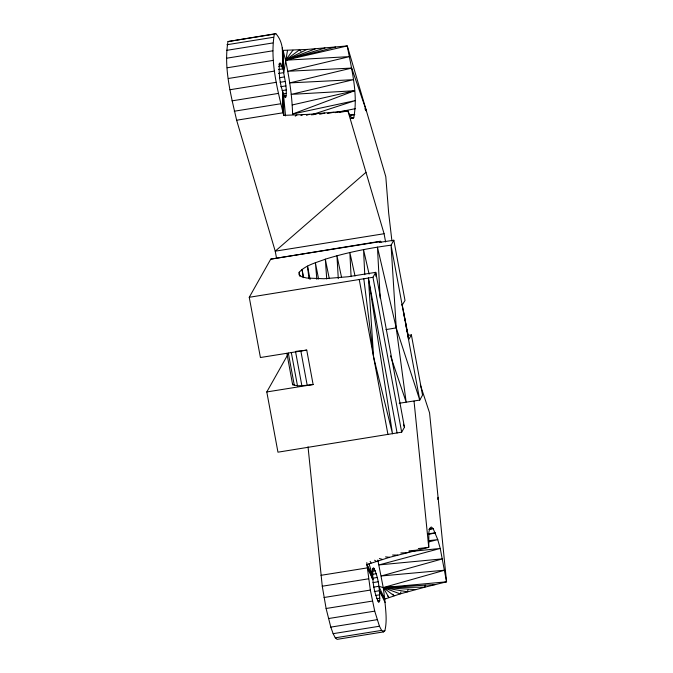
<?xml version="1.0" encoding="UTF-8"?>
<svg xmlns="http://www.w3.org/2000/svg" width="673" height="673" viewBox="0 0 673 673"><rect width="100%" height="100%" fill="white"/><g stroke="black" fill="none" stroke-linecap="round" stroke-linejoin="round"><path stroke-width="1.01" d="M278.588 69.521L282.71 68.865L280.86 63.859L280.086 62.976L279.488 63.262C278.462 74.686 280.145 87.297 285.201 97.61L285.798 97.316C287.262 89.13 285.074 80.71 283.661 72.634C281.743 59.729 285.722 44.46 275.829 33.65L227.987 41.558C223.562 67.687 230.814 94.725 236.635 120.215L275.232 251.18L276.569 258.382M379.723 600.72C379.673 589.683 378.773 577.695 373.624 567.827L373.027 568.121C372.001 579.546 373.683 592.156 378.739 602.461L379.723 600.72L377.662 601.056M381.196 242.103L380.295 241.271L379.193 242.415L393.84 240.236L391.055 245.182C368.821 248.101 346.738 252.51 325.311 259.181C316.327 262.68 305.937 264.926 299.165 272.262L299.005 274.744L301.554 276.687L306.711 278.033L323.999 278.74L348.244 276.738L375.753 272.338L404.456 427.237L401.672 432.175L277.957 452.18L266.794 391.947L287.884 354.52M278.513 73.458L283.661 72.634L283.089 50.357L306.905 49.44L347.268 45.932C351.55 69.369 358.297 94.018 353.746 117.775L352.164 118.255L350.179 115.933L347.891 110.936L309.344 114.317L283.72 115.361C277.318 89.097 269.898 61.15 274.306 34.138L275.829 33.65M425.168 585.106L424.865 587.176L400.208 593.88L384.754 599.079C385.478 609.561 387.404 620.38 384.847 630.736L383.433 631.922L337.114 639.35L335.28 637.819L333.135 633.663L330.796 627.118L326.102 608.493L322.266 586.225L308.032 446.822M437.753 499.408L438.056 497.347M283.661 72.634L287.522 50.366M408.04 589.826L407.392 591.819L383.24 587.596L378.832 586.301L373.683 587.125M400.973 591.937L400.208 593.88L383.24 587.596L377.814 560.012M266.794 391.947L313.113 384.519L306.737 350.103L260.417 357.523L249.254 297.289L270.748 259.147L380.295 241.271M401.672 432.175L372.968 277.284L375.753 272.338L376.005 276.494M402.471 306.4L402.101 304.381L408.932 339.242L411.38 334.893L407.813 335.39M292.965 50.214L285.529 60.2C289.314 77.908 292.099 95.911 292.587 114.04L355.268 100.597L311.33 114.873M365.986 172.33L275.232 251.18L384.081 233.733L385.604 241.96M295.254 116.135L296.911 115.075M306.905 49.44L285.529 60.2L283.089 50.357M300.915 115.554L302.766 114.755M315.418 48.809L285.529 60.2L349.607 56.608L287.783 71.271L351.685 68.082L366.533 111.306L364.825 108.706M292.587 114.04L354.595 90.746L291.232 94.363L353.375 79.692L289.726 82.897L351.685 68.082M383.433 631.922L381.599 630.399L379.454 626.235L374.726 611.134L370.335 590.078L366.945 564.571L389.583 557.311L428.751 547.326L428.861 532.217L429.795 528.229L431.25 526.984L433.134 528.557L437.761 539.611L440.235 548.445L446.561 581.825L424.865 587.176L383.24 587.596L384.754 599.079L379.404 590.743L374.255 591.567M306.442 115.276L309.344 114.317M324.975 48.01L285.529 60.2L299.418 49.911L300.966 51.325M312.726 114.822L316.663 113.762M335.583 47.051L285.529 60.2L347.268 45.932L385.797 176.679L388.666 213.038L391.93 240.984M428.743 541.9L437.761 539.611L428.373 540.722M428.213 534.522L435.355 532.848L428.179 533.832M319.65 114.259L324.731 113.089M292.208 104.963L354.595 90.746M429.046 529.424L433.134 528.557L429.046 529.205M327.49 113.535L333.547 112.307M335.028 112.669L355.344 108.681M249.254 297.289L372.968 277.284M339.655 112.408L347.891 110.936L384.081 233.733M399.182 403.27L419.759 400.082L422.543 395.135L411.38 334.893M349.724 115.411L354.822 114.528L349.624 115.066M385.982 329.602L396.237 327.869L419.759 400.082L391.055 245.182L396.237 327.869L406.139 402.025L390.525 355.849M227.987 41.558L274.306 34.138M226.944 44.729L273.263 37.301M226.439 50.391L272.758 42.971M226.515 58.231L272.834 50.803M227.163 67.78L273.482 60.351M278.799 64.196L280.86 63.859M278.664 66.366L281.751 65.87M228.34 78.489L274.66 71.06M279.396 77.748L284.536 76.924M229.981 89.728L276.3 82.308M280.145 82.274L285.293 81.45M280.717 86.716L285.865 85.892M282.096 90.611L286.218 89.955M231.992 100.857L278.311 93.429M283.232 93.85L286.328 93.354M284.124 96.197L286.185 95.869M234.254 111.222L280.574 103.793M236.635 120.215L282.954 112.795L282.576 91.721L283.72 115.361L283.535 94.716L285.545 115.907M270.748 259.147L379.589 241.7M320.962 575.322L367.281 567.894L372.96 579.546L366.945 564.571L366.819 562.62M372.337 569.047L374.398 568.719M372.203 571.226L375.29 570.729M372.135 574.38L376.249 573.716M322.266 586.225L368.585 578.805M372.051 578.317L377.2 577.484M372.935 582.608L378.083 581.783M324.016 597.506L370.335 590.078M375.635 595.47L379.757 594.806M376.779 598.709L379.866 598.213M326.102 608.493L372.421 601.073M328.407 618.563L374.726 611.134M330.796 627.118L377.116 619.69M333.135 633.663L379.454 626.235M335.28 637.819L381.599 630.399M382.786 631.064L384.847 630.736M351.693 118.078L353.746 117.775L350.633 118.162M306.737 350.103L300.831 350.902L307.208 385.326L313.113 384.519M418.345 548.571L428.751 547.326L414.038 401.158M408.932 551.717L440.235 548.445L379.034 564.916L442.607 558.842L381.297 575.97L444.76 570.191L383.24 587.596L388.901 597.515L387.648 595.824M409.033 550.859L417.369 550.085M296.389 351.272L299.939 350.978M286.883 353.325L292.637 384.746L297.483 385.814L307.208 385.326M435.179 584.593L383.24 587.596L394.05 595.782L392.712 594.166M400.788 552.996L407.056 552.668M392.552 555.032L397.802 555.074M415.611 589.582L383.24 587.596L446.561 581.825L429.559 412.86L420.322 384.847M385.536 556.874L389.583 557.311M379.387 558.523L382.399 559.381M374.583 560.197L376.241 561.274M370.133 561.366L371.092 563.007M366.945 564.571L372.615 575.491L369.014 563.671M379.404 590.743L385.091 602.402M378.832 586.301L384.754 599.079M403.464 424.242L404.456 427.237M373.608 357.102L392.519 433.799L368.392 278.109L373.608 357.102L363.824 278.9M396.237 327.869L377.444 247.126L380.161 298.072M369.107 274.121L363.529 249.607L364.766 274.693M355.041 276.014L349.859 252.518L351.087 276.662M341.522 277.217L336.954 255.748L338.283 278.639M329.29 278.63L325.311 259.181L326.725 278.992M405.466 322.981L406.475 327.911M406.879 329.879L407.888 334.809M318.607 279.076L315.368 262.68L316.882 279.379M310.068 279.463L307.511 266.113L308.949 278.622M303.582 277.57L302.042 269.351L303.245 277.671M393.84 240.236L405.003 300.478L402.521 304.558M403.413 311.464L403.792 313.492M404.162 315.511L405.104 320.575M405.474 322.603L405.853 324.63M406.786 329.686L407.165 331.713M407.544 333.741L408.477 338.797M368.392 278.109L397.095 433.008M359.264 279.648L387.959 434.548M299.165 272.262L299.931 276.376M295.497 351.348L301.874 385.772M291.291 352.408L297.483 385.814M288.33 353.073L294.337 385.469M292.511 383.694L292.637 384.746M282.332 47.791L282.71 68.865"/></g></svg>
